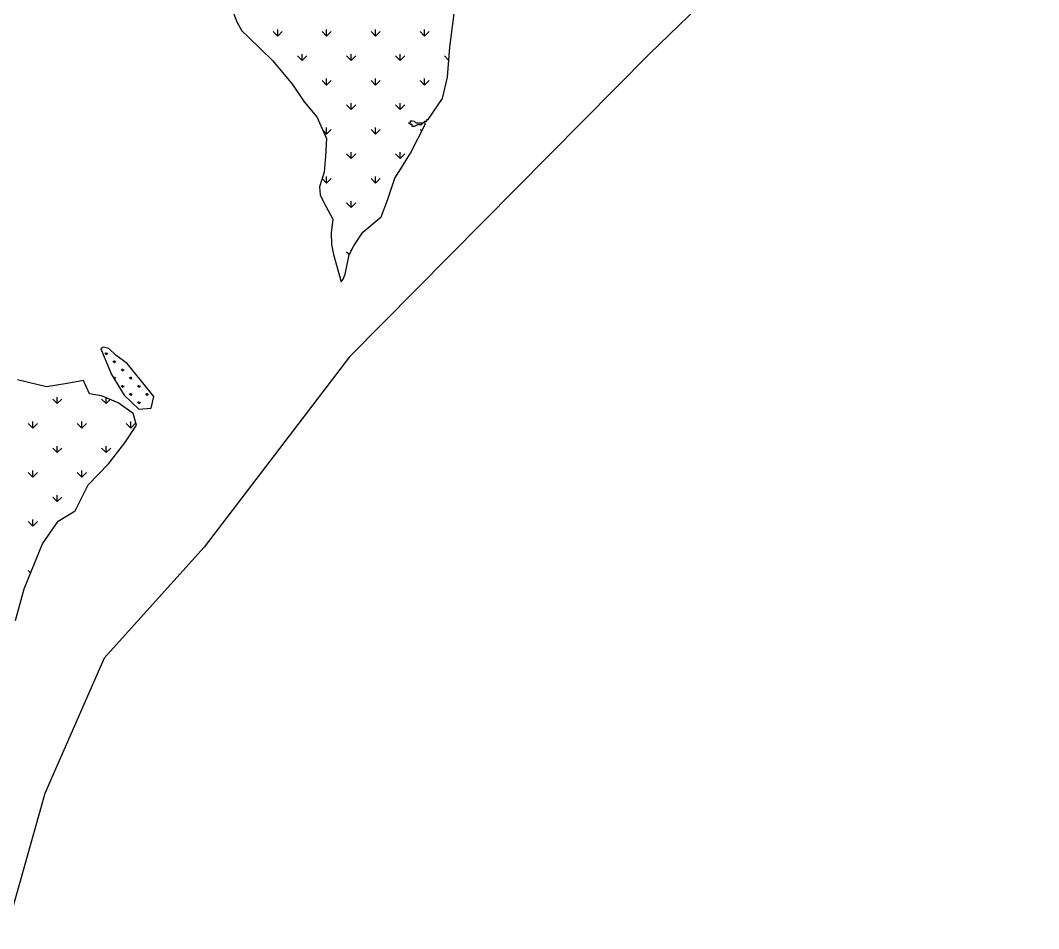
# Model space of a CAD drawing. Header units: metres. Extents: x 266585 to 279238, y 2117616 to 2127268.
# Drawn here: x 269057 to 271298, y 2118276 to 2120273 of the extents above; entities that cross this region are included whole.
import ezdxf

# ---------------------------------------------------------------- set-up
doc = ezdxf.new("R2010")
doc.units = ezdxf.units.M
doc.layers.add('MANGROOVES', color=112, linetype='Continuous')
doc.layers.add('village', color=3, linetype='Continuous')

msp = doc.modelspace()

# ---------------------------------------------------------------- linework, layer by layer
at = {"layer": 'MANGROOVES'}
for p, q in [((269521.2, 2120301.8), (269533.6, 2120269.5)), ((270002.3, 2120214.3), (270011.9, 2120288.2)), ((269533.6, 2120269.5), (269544.3, 2120250.3)), ((269544.3, 2120250.3), (269558.4, 2120236.5)), ((269558.4, 2120236.5), (269612.2, 2120184.2)), ((269997.1, 2120147.8), (270002.3, 2120214.3)), ((269612.2, 2120184.2), (269655.7, 2120131.7)), ((269655.7, 2120131.7), (269681.7, 2120093.7)), ((269985.7, 2120101.3), (269997.1, 2120147.8)), ((269681.7, 2120093.7), (269709.6, 2120060.9)), ((269954.7, 2120055.1), (269985.7, 2120101.3)), ((269709.6, 2120060.9), (269730.9, 2120013.4)), ((269915.3, 2120043.8), (269911.4, 2120047.8)), ((269911.4, 2120047.8), (269915.4, 2120047.7)), ((269919.3, 2120043.7), (269915.3, 2120043.8)), ((269915.4, 2120047.7), (269915.4, 2120051.7)), ((269915.4, 2120051.7), (269919.4, 2120051.7)), ((269915.7, 2119980.9), (269948.8, 2120045.7)), ((269919.2, 2120039.7), (269919.3, 2120043.7)), ((269923.2, 2120039.7), (269919.2, 2120039.7)), ((269919.4, 2120051.7), (269923.4, 2120051.6)), ((269931.2, 2120043.5), (269923.2, 2120039.7)), ((269923.4, 2120051.6), (269927.3, 2120047.6)), ((269927.3, 2120047.6), (269931.3, 2120047.5)), ((269939.2, 2120043.4), (269931.2, 2120043.5)), ((269931.3, 2120047.5), (269935.3, 2120047.4)), ((269935.3, 2120047.4), (269943.2, 2120047.3)), ((269943.2, 2120047.3), (269939.2, 2120043.4)), ((269943.2, 2120047.3), (269947.3, 2120051.3)), ((269947.2, 2120047.3), (269943.2, 2120047.3)), ((269948.8, 2120045.7), (269947.2, 2120047.3)), ((269947.3, 2120051.3), (269951.3, 2120051.2)), ((269951.3, 2120051.2), (269951.3, 2120055.2)), ((269951.3, 2120055.2), (269954.7, 2120055.1)), ((269730.9, 2120013.4), (269728.8, 2119974)), ((269728.8, 2119974), (269725.2, 2119939.2)), ((269890.5, 2119940.6), (269915.7, 2119980.9)), ((269725.2, 2119939.2), (269715.4, 2119906.7)), ((269864.6, 2119877.7), (269881.3, 2119926)), ((269881.3, 2119926), (269889.9, 2119939.7)), ((269889.9, 2119939.7), (269889.9, 2119940.6)), ((269889.9, 2119940.6), (269890.5, 2119940.6)), ((269715.4, 2119906.7), (269716.9, 2119889.7)), ((269716.9, 2119889.7), (269723.8, 2119874)), ((269723.8, 2119874), (269744.4, 2119835.9)), ((269850.8, 2119841.2), (269864.6, 2119877.7)), ((269744.4, 2119835.9), (269740.7, 2119805.5)), ((269810.6, 2119807.3), (269850.8, 2119841.2)), ((269740.7, 2119805.5), (269741.9, 2119780)), ((269790.6, 2119776.9), (269810.6, 2119807.3)), ((269741.9, 2119780), (269746, 2119758)), ((269780.3, 2119757.7), (269790.6, 2119776.9)), ((269746, 2119758), (269763, 2119698.2)), ((269771.4, 2119715), (269780.3, 2119757.7)), ((269763, 2119698.2), (269767.3, 2119703.8)), ((269767.3, 2119703.8), (269771.4, 2119715)), ((269236.1, 2119552.5), (269234.4, 2119550.5)), ((269234.4, 2119550.5), (269257.8, 2119494.6)), ((269237.7, 2119553.6), (269236.1, 2119552.5)), ((269240, 2119554.1), (269237.7, 2119553.6)), ((269251.6, 2119551.4), (269240, 2119554.1)), ((269267.9, 2119536.4), (269251.6, 2119551.4)), ((269292.1, 2119518.2), (269267.9, 2119536.4)), ((269323.9, 2119479.3), (269292.1, 2119518.2)), ((269114.3, 2119466.9), (269050.5, 2119482.6)), ((269196.2, 2119481), (269159.8, 2119474.5)), ((269209.5, 2119451.8), (269196.2, 2119481)), ((269257.8, 2119494.6), (269285.3, 2119448.6)), ((269350.9, 2119446.1), (269323.9, 2119479.3)), ((269159.8, 2119474.5), (269114.3, 2119466.9)), ((269235.9, 2119447.2), (269209.5, 2119451.8)), ((269272.3, 2119431.8), (269235.9, 2119447.2)), ((269305.3, 2119408.6), (269272.3, 2119431.8)), ((269285.3, 2119448.6), (269317.7, 2119417.9)), ((269344.7, 2119420.2), (269350.9, 2119446.1)), ((269312.7, 2119383.2), (269305.3, 2119408.6)), ((269317.7, 2119417.9), (269344.7, 2119420.2)), ((269286.6, 2119343.7), (269312.7, 2119383.2)), ((269250.9, 2119298), (269286.6, 2119343.7)), ((269206.3, 2119252), (269250.9, 2119298)), ((269177.3, 2119194.8), (269206.3, 2119252)), ((269140.5, 2119172), (269177.3, 2119194.8)), ((269105.8, 2119121.7), (269140.5, 2119172)), ((269065.7, 2119023), (269105.8, 2119121.7)), ((269046.7, 2118953.4), (269065.7, 2119023))]:
    msp.add_line(p, q, dxfattribs=at)
at = {"layer": 'MANGROOVES', "linetype": 'Continuous'}
for p, q in [((269623.2, 2120238.5), (269613.1, 2120248.6)), ((269623.2, 2120238.5), (269623.2, 2120252.8)), ((269623.2, 2120238.5), (269633.3, 2120248.6)), ((269731, 2120238.5), (269720.9, 2120248.6)), ((269731, 2120238.5), (269731, 2120252.8)), ((269731, 2120238.5), (269741.1, 2120248.6)), ((269838.7, 2120238.5), (269828.6, 2120248.6)), ((269838.7, 2120238.5), (269838.7, 2120252.8)), ((269838.7, 2120238.5), (269848.8, 2120248.6)), ((269946.5, 2120238.5), (269936.4, 2120248.6)), ((269946.5, 2120238.5), (269946.5, 2120252.8)), ((269946.5, 2120238.5), (269956.6, 2120248.6)), ((269677.1, 2120184.6), (269667, 2120194.7)), ((269677.1, 2120184.6), (269677.1, 2120198.9)), ((269677.1, 2120184.6), (269687.2, 2120194.7)), ((269784.9, 2120184.6), (269774.8, 2120194.7)), ((269784.9, 2120184.6), (269784.9, 2120198.9)), ((269784.9, 2120184.6), (269795, 2120194.7)), ((269892.6, 2120184.6), (269882.5, 2120194.7)), ((269892.6, 2120184.6), (269892.6, 2120198.9)), ((269892.6, 2120184.6), (269902.7, 2120194.7)), ((270000, 2120185), (269990.3, 2120194.7)), ((270000.4, 2120189.9), (270000.4, 2120198.9)), ((269731, 2120130.7), (269720.9, 2120140.8)), ((269731, 2120130.7), (269731, 2120145)), ((269731, 2120130.7), (269741.1, 2120140.8)), ((269838.7, 2120130.7), (269828.6, 2120140.8)), ((269838.7, 2120130.7), (269838.7, 2120145)), ((269838.7, 2120130.7), (269848.8, 2120140.8)), ((269946.5, 2120130.7), (269936.4, 2120140.8)), ((269946.5, 2120130.7), (269946.5, 2120145)), ((269946.5, 2120130.7), (269956.6, 2120140.8)), ((269784.9, 2120076.8), (269774.8, 2120086.9)), ((269784.9, 2120076.8), (269784.9, 2120091.1)), ((269784.9, 2120076.8), (269795, 2120086.9)), ((269892.6, 2120076.8), (269882.5, 2120086.9)), ((269892.6, 2120076.8), (269892.6, 2120091.1)), ((269892.6, 2120076.8), (269902.7, 2120086.9)), ((269731, 2120022.9), (269731, 2120037.2)), ((269838.7, 2120022.9), (269838.7, 2120037.2)), ((269731, 2120022.9), (269723.1, 2120030.9)), ((269731, 2120022.9), (269741.1, 2120033)), ((269838.7, 2120022.9), (269828.6, 2120033)), ((269838.7, 2120022.9), (269848.8, 2120033)), ((269940.3, 2120029.1), (269936.4, 2120033)), ((269784.9, 2119969.1), (269774.8, 2119979.2)), ((269784.9, 2119969.1), (269784.9, 2119983.3)), ((269784.9, 2119969.1), (269795, 2119979.2)), ((269892.6, 2119969.1), (269882.5, 2119979.2)), ((269892.6, 2119969.1), (269892.6, 2119983.3)), ((269892.6, 2119969.1), (269902.7, 2119979.2)), ((269731, 2119915.2), (269721, 2119925.2)), ((269731, 2119915.2), (269731, 2119929.5)), ((269731, 2119915.2), (269741.1, 2119925.3)), ((269838.7, 2119915.2), (269828.6, 2119925.3)), ((269838.7, 2119915.2), (269838.7, 2119929.5)), ((269838.7, 2119915.2), (269848.8, 2119925.3)), ((269784.9, 2119861.3), (269774.8, 2119871.4)), ((269784.9, 2119861.3), (269784.9, 2119875.6)), ((269784.9, 2119861.3), (269795, 2119871.4)), ((269784.9, 2119766.2), (269784.9, 2119767.8)), ((269780.4, 2119758), (269774.8, 2119763.6)), ((269246, 2119538), (269242.7, 2119541.4)), ((269246, 2119538), (269246, 2119542.8)), ((269246, 2119538), (269249.4, 2119541.4)), ((269264, 2119520), (269260.6, 2119523.4)), ((269264, 2119520), (269264, 2119524.8)), ((269264, 2119520), (269267.4, 2119523.4)), ((269282, 2119502.1), (269278.6, 2119505.5)), ((269282, 2119502.1), (269282, 2119506.9)), ((269282, 2119502.1), (269285.3, 2119505.5)), ((269264, 2119484.2), (269264, 2119488.9)), ((269264, 2119484.2), (269267.4, 2119487.5)), ((269299.9, 2119484.1), (269296.6, 2119487.5)), ((269299.9, 2119484.1), (269299.9, 2119488.9)), ((269299.9, 2119484.1), (269303.3, 2119487.5)), ((269282, 2119466.2), (269278.6, 2119469.5)), ((269282, 2119466.2), (269282, 2119470.9)), ((269282, 2119466.2), (269285.3, 2119469.5)), ((269317.9, 2119466.2), (269314.5, 2119469.5)), ((269317.9, 2119466.2), (269317.9, 2119470.9)), ((269317.9, 2119466.2), (269321.2, 2119469.5)), ((269138.3, 2119430.2), (269128.2, 2119440.3)), ((269138.3, 2119430.2), (269138.3, 2119444.5)), ((269138.3, 2119430.2), (269148.4, 2119440.3)), ((269246, 2119430.2), (269235.9, 2119440.3)), ((269246, 2119430.2), (269246, 2119442.9)), ((269246, 2119430.2), (269255, 2119439.2)), ((269299.9, 2119448.2), (269296.6, 2119451.6)), ((269299.9, 2119448.2), (269299.9, 2119453)), ((269299.9, 2119448.2), (269303.3, 2119451.6)), ((269317.9, 2119430.2), (269314.5, 2119433.6)), ((269317.9, 2119430.2), (269317.9, 2119435)), ((269317.9, 2119430.2), (269321.2, 2119433.6)), ((269335.8, 2119448.2), (269332.5, 2119451.6)), ((269335.8, 2119448.2), (269335.8, 2119453)), ((269335.8, 2119448.2), (269339.2, 2119451.6)), ((269084.4, 2119376.4), (269074.3, 2119386.5)), ((269084.4, 2119376.4), (269084.4, 2119390.7)), ((269084.4, 2119376.4), (269094.5, 2119386.5)), ((269192.2, 2119376.4), (269182.1, 2119386.5)), ((269192.2, 2119376.4), (269192.2, 2119390.7)), ((269192.2, 2119376.4), (269202.3, 2119386.5)), ((269299.9, 2119376.4), (269289.8, 2119386.5)), ((269299.9, 2119376.4), (269299.9, 2119390.7)), ((269299.9, 2119376.4), (269310, 2119386.5)), ((269138.3, 2119322.5), (269128.2, 2119332.6)), ((269138.3, 2119322.5), (269138.3, 2119336.8)), ((269138.3, 2119322.5), (269148.4, 2119332.6)), ((269246, 2119322.5), (269235.9, 2119332.6)), ((269246, 2119322.5), (269246, 2119336.8)), ((269246, 2119322.5), (269256.1, 2119332.6)), ((269084.4, 2119268.6), (269074.3, 2119278.7)), ((269084.4, 2119268.6), (269084.4, 2119282.9)), ((269084.4, 2119268.6), (269094.5, 2119278.7)), ((269192.2, 2119268.6), (269182.1, 2119278.7)), ((269192.2, 2119268.6), (269192.2, 2119282.9)), ((269192.2, 2119268.6), (269202.3, 2119278.7)), ((269138.3, 2119214.7), (269128.2, 2119224.8)), ((269138.3, 2119214.7), (269138.3, 2119229)), ((269138.3, 2119214.7), (269148.4, 2119224.8)), ((269084.4, 2119160.8), (269074.3, 2119170.9)), ((269084.4, 2119160.8), (269084.4, 2119175.1)), ((269084.4, 2119160.8), (269094.5, 2119170.9)), ((269079.8, 2119057.7), (269074.3, 2119063.2))]:
    msp.add_line(p, q, dxfattribs=at)
at = {"layer": 'village', "color": 3, "true_color": 0x00ff00}
for p, q in [((271297.6, 2121026.9), (270441.2, 2120199.1)), ((270441.2, 2120199.1), (269781.1, 2119533)), ((269781.1, 2119533), (269461.8, 2119114.3)), ((269461.8, 2119114.3), (269241.7, 2118870.5)), ((269241.7, 2118870.5), (269110.9, 2118573.2)), ((269110.9, 2118573.2), (269027.6, 2118275.8))]:
    msp.add_line(p, q, dxfattribs=at)

doc.saveas('drawing.dxf')
